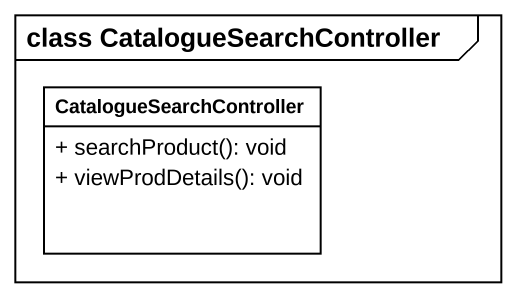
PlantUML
@startuml
mainframe class CatalogueSearchController
hide circle
hide empty members
skinparam classAttributeIconSize 0
class CatalogueSearchController {
  + searchProduct(): void
  + viewProdDetails(): void
}
@enduml
